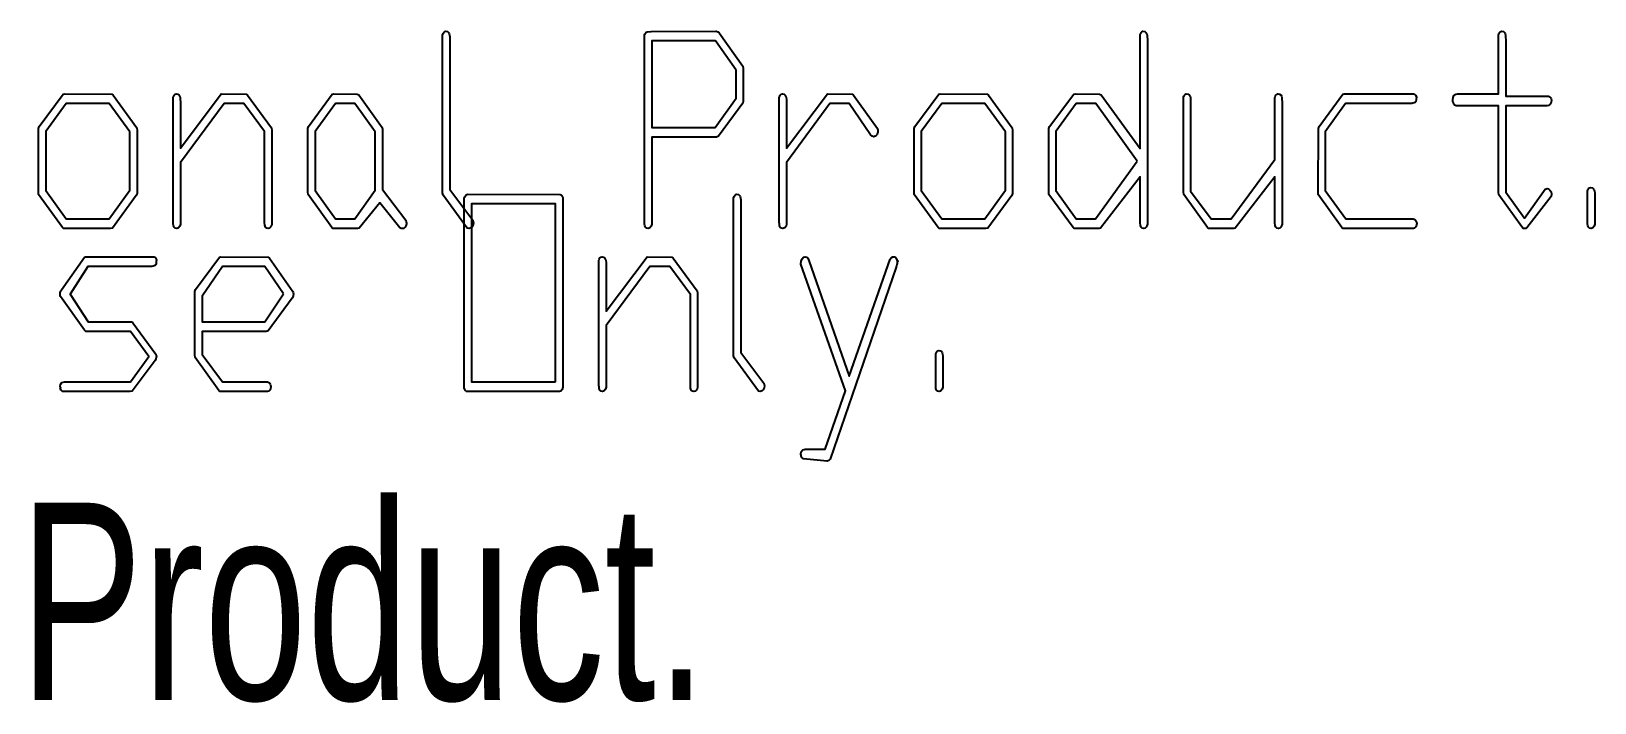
# Model space of a CAD drawing. Header units: inches. Extents: x -3.18 to 0.58, y 3.11 to 6.14.
# Drawn here: x -0.931 to 0.577, y 3.453 to 4.101 of the extents above; entities that cross this region are included whole.
import ezdxf

# ---------------------------------------------------------------- set-up
doc = ezdxf.new("R2010")
doc.units = ezdxf.units.IN
doc.header["$MEASUREMENT"] = 0
doc.styles.add('SLDTEXTSTYLE0', font='TXT', dxfattribs={"width": 0.7})

msp = doc.modelspace()

# ---------------------------------------------------------------- linework, layer by layer
at = {"color": 7, "linetype": 'Continuous', "flags": 128}
for points in [[(-0.5283, 4.0993), (-0.5279, 4.0984), (-0.5276, 4.097), (-0.5274, 4.0952), (-0.5273, 4.093), (-0.5273, 4.093), (-0.5273, 3.9479), (-0.5273, 3.9479), (-0.5051, 3.9184), (-0.5051, 3.9184), (-0.5047, 3.9171), (-0.5045, 3.9159), (-0.5045, 3.9159), (-0.5048, 3.9139), (-0.5056, 3.9121), (-0.5069, 3.9109), (-0.5087, 3.9104), (-0.5087, 3.9104), (-0.5104, 3.9107), (-0.5104, 3.9107), (-0.5337, 3.9427), (-0.5337, 3.9427), (-0.5343, 3.9448), (-0.5343, 3.9448), (-0.5343, 4.0971), (-0.5343, 4.0971), (-0.5338, 4.0985), (-0.5332, 4.0996), (-0.5324, 4.1003), (-0.5314, 4.1007), (-0.5314, 4.1007), (-0.5296, 4.1004), (-0.5283, 4.0993)], [(-0.2673, 4.0992), (-0.2445, 4.0672), (-0.2445, 4.0672), (-0.2442, 4.0649), (-0.2442, 4.0649), (-0.2442, 4.0332), (-0.2442, 4.0332), (-0.2446, 4.0314), (-0.2446, 4.0314), (-0.2682, 3.9994), (-0.2682, 3.9994), (-0.27, 3.9986), (-0.27, 3.9986), (-0.3324, 3.9986), (-0.3324, 3.9986), (-0.3324, 3.9147), (-0.3324, 3.9147), (-0.333, 3.9126), (-0.3342, 3.9109), (-0.3342, 3.9109), (-0.3348, 3.9106), (-0.3358, 3.9104), (-0.3358, 3.9104), (-0.3373, 3.9107), (-0.3384, 3.9116), (-0.3388, 3.9123), (-0.3391, 3.9133), (-0.3393, 3.9146), (-0.3393, 3.9161), (-0.3393, 3.9161), (-0.3393, 4.0968), (-0.3393, 4.0968), (-0.339, 4.098), (-0.3384, 4.099), (-0.3377, 4.0997), (-0.3369, 4.1002), (-0.3369, 4.1002), (-0.3329, 4.1005), (-0.3329, 4.1005), (-0.2704, 4.1007), (-0.2704, 4.1007), (-0.2686, 4.1003), (-0.2673, 4.0992)], [(-0.2511, 4.0631), (-0.271, 4.0914), (-0.271, 4.0914), (-0.3324, 4.0914), (-0.3324, 4.0914), (-0.3324, 4.0079), (-0.3324, 4.0079), (-0.2712, 4.0079), (-0.2712, 4.0079), (-0.2511, 4.0362), (-0.2511, 4.0362), (-0.2511, 4.0631)], [(0.1447, 4.0993), (0.1451, 4.0984), (0.1455, 4.097), (0.1456, 4.0952), (0.1457, 4.093), (0.1457, 4.093), (0.1457, 3.9146), (0.1457, 3.9146), (0.1453, 3.9128), (0.1446, 3.9115), (0.1436, 3.9107), (0.1422, 3.9104), (0.1422, 3.9104), (0.1408, 3.9108), (0.1397, 3.9117), (0.139, 3.9133), (0.1387, 3.9159), (0.1387, 3.9159), (0.1387, 3.9603), (0.1387, 3.9603), (0.1005, 3.9107), (0.1005, 3.9107), (0.0991, 3.9104), (0.0991, 3.9104), (0.0751, 3.9104), (0.0751, 3.9104), (0.074, 3.9114), (0.074, 3.9114), (0.0507, 3.9431), (0.0507, 3.9431), (0.0506, 3.9457), (0.0506, 3.9457), (0.0506, 4.0069), (0.0506, 4.0069), (0.0513, 4.0087), (0.0513, 4.0087), (0.0747, 4.0399), (0.0747, 4.0399), (0.0767, 4.0404), (0.0767, 4.0404), (0.0995, 4.0401), (0.0995, 4.0401), (0.101, 4.0393), (0.101, 4.0393), (0.1387, 3.9876), (0.1387, 3.9876), (0.1387, 4.0973), (0.1387, 4.0973), (0.1392, 4.0986), (0.1398, 4.0996), (0.1405, 4.1003), (0.1413, 4.1007), (0.1413, 4.1007), (0.1433, 4.1004), (0.1447, 4.0993)], [(0.4905, 4.0992), (0.4909, 4.0983), (0.4912, 4.0968), (0.4914, 4.095), (0.4915, 4.0926), (0.4915, 4.0926), (0.4915, 4.0381), (0.4915, 4.0381), (0.5329, 4.0381), (0.5329, 4.0381), (0.5339, 4.0375), (0.5347, 4.0367), (0.5352, 4.0356), (0.5355, 4.0342), (0.5355, 4.0342), (0.5352, 4.0323), (0.5344, 4.0305), (0.5336, 4.0297), (0.5326, 4.0292), (0.5313, 4.0289), (0.5296, 4.0288), (0.5296, 4.0288), (0.4915, 4.0288), (0.4915, 4.0288), (0.4915, 3.9453), (0.4915, 3.9453), (0.5095, 3.9204), (0.5095, 3.9204), (0.5296, 3.9482), (0.5296, 3.9482), (0.5305, 3.9488), (0.5315, 3.949), (0.5315, 3.949), (0.5329, 3.9486), (0.5342, 3.9475), (0.5352, 3.9458), (0.5355, 3.9436), (0.5355, 3.9436), (0.5352, 3.9412), (0.5352, 3.9412), (0.512, 3.9109), (0.512, 3.9109), (0.5112, 3.9105), (0.5099, 3.9104), (0.5099, 3.9104), (0.5084, 3.9104), (0.5084, 3.9104), (0.5071, 3.912), (0.5071, 3.912), (0.4847, 3.9429), (0.4847, 3.9429), (0.4845, 3.9455), (0.4845, 3.9455), (0.4845, 4.0288), (0.4845, 4.0288), (0.4437, 4.0288), (0.4437, 4.0288), (0.4429, 4.029), (0.4421, 4.0295), (0.4415, 4.0303), (0.441, 4.0315), (0.441, 4.0315), (0.4406, 4.0331), (0.4404, 4.0346), (0.4404, 4.0346), (0.4407, 4.0367), (0.4415, 4.0386), (0.4422, 4.0394), (0.4434, 4.04), (0.4449, 4.0403), (0.4469, 4.0404), (0.4469, 4.0404), (0.4845, 4.0404), (0.4845, 4.0404), (0.4845, 4.0971), (0.4845, 4.0971), (0.4849, 4.0985), (0.4855, 4.0996), (0.4862, 4.1003), (0.4873, 4.1007), (0.4873, 4.1007), (0.4892, 4.1004), (0.4905, 4.0992)], [(-0.8522, 4.0391), (-0.8294, 4.0075), (-0.8294, 4.0075), (-0.829, 4.0051), (-0.829, 4.0051), (-0.829, 3.9442), (-0.829, 3.9442), (-0.8298, 3.9421), (-0.8298, 3.9421), (-0.8529, 3.9107), (-0.8529, 3.9107), (-0.8548, 3.9104), (-0.8548, 3.9104), (-0.8999, 3.9104), (-0.8999, 3.9104), (-0.901, 3.9114), (-0.901, 3.9114), (-0.924, 3.9431), (-0.924, 3.9431), (-0.9242, 3.9457), (-0.9242, 3.9457), (-0.9242, 4.0069), (-0.9242, 4.0069), (-0.9234, 4.0087), (-0.9234, 4.0087), (-0.9002, 4.0399), (-0.9002, 4.0399), (-0.8991, 4.0404), (-0.8991, 4.0404), (-0.8535, 4.0401), (-0.8535, 4.0401), (-0.8522, 4.0391)], [(-0.836, 4.0038), (-0.8558, 4.0311), (-0.8558, 4.0311), (-0.8973, 4.0311), (-0.8973, 4.0311), (-0.9172, 4.0041), (-0.9172, 4.0041), (-0.9172, 3.947), (-0.9172, 3.947), (-0.8973, 3.9197), (-0.8973, 3.9197), (-0.8558, 3.9197), (-0.8558, 3.9197), (-0.836, 3.9473), (-0.836, 3.9473), (-0.836, 4.0038)], [(-0.7225, 4.0391), (-0.6994, 4.0075), (-0.6994, 4.0075), (-0.699, 4.0051), (-0.699, 4.0051), (-0.699, 3.9146), (-0.699, 3.9146), (-0.6994, 3.9128), (-0.7002, 3.9115), (-0.7012, 3.9107), (-0.7025, 3.9104), (-0.7025, 3.9104), (-0.7039, 3.9108), (-0.705, 3.9117), (-0.7057, 3.9135), (-0.706, 3.9162), (-0.706, 3.9162), (-0.706, 4.004), (-0.706, 4.004), (-0.7259, 4.0311), (-0.7259, 4.0311), (-0.745, 4.0311), (-0.745, 4.0311), (-0.7872, 3.974), (-0.7872, 3.974), (-0.7872, 3.9146), (-0.7872, 3.9146), (-0.7878, 3.9126), (-0.789, 3.9109), (-0.789, 3.9109), (-0.7897, 3.9106), (-0.7907, 3.9104), (-0.7907, 3.9104), (-0.7922, 3.9107), (-0.7933, 3.9116), (-0.7937, 3.9123), (-0.794, 3.9133), (-0.7941, 3.9146), (-0.7942, 3.9161), (-0.7942, 3.9161), (-0.7942, 4.0368), (-0.7942, 4.0368), (-0.7938, 4.0382), (-0.7932, 4.0392), (-0.7923, 4.04), (-0.7912, 4.0404), (-0.7912, 4.0404), (-0.7897, 4.0401), (-0.7884, 4.039), (-0.7879, 4.0382), (-0.7875, 4.0368), (-0.7873, 4.035), (-0.7872, 4.0327), (-0.7872, 4.0327), (-0.7872, 3.9878), (-0.7872, 3.9878), (-0.7478, 4.0404), (-0.7478, 4.0404), (-0.7238, 4.0401), (-0.7238, 4.0401), (-0.7225, 4.0391)], [(-0.6152, 4.0394), (-0.5927, 4.0077), (-0.5927, 4.0077), (-0.5923, 4.0062), (-0.5923, 4.0062), (-0.5923, 3.948), (-0.5923, 3.948), (-0.5697, 3.9184), (-0.5697, 3.9184), (-0.5693, 3.9166), (-0.5692, 3.9156), (-0.5692, 3.9156), (-0.5692, 3.9147), (-0.5693, 3.914), (-0.5693, 3.914), (-0.5698, 3.9128), (-0.5703, 3.9117), (-0.571, 3.9109), (-0.5718, 3.9104), (-0.5718, 3.9104), (-0.5731, 3.9105), (-0.5741, 3.9105), (-0.5748, 3.9107), (-0.5754, 3.9109), (-0.5754, 3.9109), (-0.5949, 3.9352), (-0.5949, 3.9352), (-0.6149, 3.9106), (-0.6149, 3.9106), (-0.6162, 3.9104), (-0.6162, 3.9104), (-0.6399, 3.9104), (-0.6399, 3.9104), (-0.6411, 3.9114), (-0.6411, 3.9114), (-0.664, 3.9431), (-0.664, 3.9431), (-0.6642, 3.9457), (-0.6642, 3.9457), (-0.6642, 4.0069), (-0.6642, 4.0069), (-0.6635, 4.0087), (-0.6635, 4.0087), (-0.6407, 4.0399), (-0.6407, 4.0399), (-0.6396, 4.0404), (-0.6396, 4.0404), (-0.6167, 4.0401), (-0.6167, 4.0401), (-0.6152, 4.0394)], [(-0.5992, 4.0038), (-0.6188, 4.0311), (-0.6188, 4.0311), (-0.6377, 4.0311), (-0.6377, 4.0311), (-0.6573, 4.0041), (-0.6573, 4.0041), (-0.6573, 3.947), (-0.6573, 3.947), (-0.6377, 3.9197), (-0.6377, 3.9197), (-0.6188, 3.9197), (-0.6188, 3.9197), (-0.5992, 3.9473), (-0.5992, 3.9473), (-0.5992, 4.0038)], [(-0.1377, 4.0391), (-0.1147, 4.0068), (-0.1147, 4.0068), (-0.1144, 4.0054), (-0.1143, 4.0045), (-0.1143, 4.0045), (-0.1143, 4.0033), (-0.1145, 4.0026), (-0.1145, 4.0026), (-0.1151, 4.0012), (-0.1158, 4.0001), (-0.1169, 3.9994), (-0.1181, 3.9989), (-0.1181, 3.9989), (-0.1198, 3.9995), (-0.1213, 4.0009), (-0.1213, 4.0009), (-0.1419, 4.0311), (-0.1419, 4.0311), (-0.1607, 4.0311), (-0.1607, 4.0311), (-0.2024, 3.974), (-0.2024, 3.974), (-0.2024, 3.9146), (-0.2024, 3.9146), (-0.2029, 3.9126), (-0.2042, 3.9109), (-0.2042, 3.9109), (-0.2049, 3.9106), (-0.2059, 3.9104), (-0.2059, 3.9104), (-0.2074, 3.9107), (-0.2085, 3.9116), (-0.2089, 3.9123), (-0.2091, 3.9133), (-0.2093, 3.9146), (-0.2094, 3.9161), (-0.2094, 3.9161), (-0.2094, 4.0368), (-0.2094, 4.0368), (-0.209, 4.0382), (-0.2084, 4.0392), (-0.2075, 4.04), (-0.2064, 4.0404), (-0.2064, 4.0404), (-0.2048, 4.0401), (-0.2036, 4.039), (-0.2031, 4.0382), (-0.2027, 4.0368), (-0.2025, 4.035), (-0.2024, 4.0327), (-0.2024, 4.0327), (-0.2024, 3.9878), (-0.2024, 3.9878), (-0.163, 4.0404), (-0.163, 4.0404), (-0.139, 4.0401), (-0.139, 4.0401), (-0.1377, 4.0391)], [(-0.0074, 4.0391), (0.0154, 4.0075), (0.0154, 4.0075), (0.0157, 4.0051), (0.0157, 4.0051), (0.0157, 3.9442), (0.0157, 3.9442), (0.015, 3.9421), (0.015, 3.9421), (-0.0082, 3.9107), (-0.0082, 3.9107), (-0.0101, 3.9104), (-0.0101, 3.9104), (-0.0551, 3.9104), (-0.0551, 3.9104), (-0.0562, 3.9114), (-0.0562, 3.9114), (-0.0792, 3.9431), (-0.0792, 3.9431), (-0.0794, 3.9457), (-0.0794, 3.9457), (-0.0794, 4.0069), (-0.0794, 4.0069), (-0.0786, 4.0087), (-0.0786, 4.0087), (-0.0555, 4.0399), (-0.0555, 4.0399), (-0.0543, 4.0404), (-0.0543, 4.0404), (-0.0087, 4.0401), (-0.0087, 4.0401), (-0.0074, 4.0391)], [(0.0088, 4.0038), (-0.0111, 4.0311), (-0.0111, 4.0311), (-0.0526, 4.0311), (-0.0526, 4.0311), (-0.0724, 4.0041), (-0.0724, 4.0041), (-0.0724, 3.947), (-0.0724, 3.947), (-0.0526, 3.9197), (-0.0526, 3.9197), (-0.0111, 3.9197), (-0.0111, 3.9197), (0.0088, 3.9473), (0.0088, 3.9473), (0.0088, 4.0038)], [(0.1358, 3.9754), (0.096, 4.0311), (0.096, 4.0311), (0.0771, 4.0311), (0.0771, 4.0311), (0.0575, 4.0041), (0.0575, 4.0041), (0.0575, 3.947), (0.0575, 3.947), (0.0771, 3.9197), (0.0771, 3.9197), (0.0958, 3.9197), (0.0958, 3.9197), (0.1358, 3.9754)], [(0.1864, 4.0389), (0.1869, 4.038), (0.1872, 4.0367), (0.1874, 4.0348), (0.1875, 4.0326), (0.1875, 4.0326), (0.1875, 3.9465), (0.1875, 3.9465), (0.2073, 3.9197), (0.2073, 3.9197), (0.2265, 3.9197), (0.2265, 3.9197), (0.2687, 3.977), (0.2687, 3.977), (0.2687, 4.0365), (0.2687, 4.0365), (0.2691, 4.0378), (0.2697, 4.0389), (0.2705, 4.0397), (0.2715, 4.0404), (0.2715, 4.0404), (0.2731, 4.0401), (0.2747, 4.0391), (0.2747, 4.0391), (0.2751, 4.0381), (0.2754, 4.0367), (0.2756, 4.0349), (0.2757, 4.0327), (0.2757, 4.0327), (0.2757, 3.9146), (0.2757, 3.9146), (0.2753, 3.9128), (0.2745, 3.9115), (0.2735, 3.9107), (0.2722, 3.9104), (0.2722, 3.9104), (0.2708, 3.9108), (0.2697, 3.9117), (0.269, 3.9133), (0.2687, 3.9159), (0.2687, 3.9159), (0.2687, 3.9603), (0.2687, 3.9603), (0.2304, 3.9107), (0.2304, 3.9107), (0.2291, 3.9104), (0.2291, 3.9104), (0.2051, 3.9104), (0.2051, 3.9104), (0.2039, 3.9114), (0.2039, 3.9114), (0.1809, 3.9431), (0.1809, 3.9431), (0.1805, 3.9457), (0.1805, 3.9457), (0.1805, 4.0371), (0.1805, 4.0371), (0.1809, 4.0381), (0.1815, 4.039), (0.1822, 4.0398), (0.1832, 4.0404), (0.1832, 4.0404), (0.185, 4.04), (0.1864, 4.0389)], [(0.4031, 4.0402), (0.4045, 4.0392), (0.4053, 4.0375), (0.4053, 4.0375), (0.4052, 4.0348), (0.4048, 4.0329), (0.4048, 4.0329), (0.404, 4.0321), (0.4031, 4.0315), (0.402, 4.0312), (0.4008, 4.0311), (0.4008, 4.0311), (0.337, 4.0311), (0.337, 4.0311), (0.3174, 4.0038), (0.3174, 4.0038), (0.3174, 3.947), (0.3174, 3.947), (0.3371, 3.9197), (0.3371, 3.9197), (0.4023, 3.9197), (0.4023, 3.9197), (0.4032, 3.9195), (0.4039, 3.919), (0.4045, 3.9183), (0.405, 3.9173), (0.405, 3.9173), (0.4054, 3.9162), (0.4056, 3.9151), (0.4056, 3.9151), (0.4053, 3.9135), (0.4047, 3.912), (0.4041, 3.9113), (0.4034, 3.9108), (0.4024, 3.9105), (0.4012, 3.9104), (0.4012, 3.9104), (0.3346, 3.9104), (0.3346, 3.9104), (0.3335, 3.9114), (0.3335, 3.9114), (0.3105, 3.9431), (0.3105, 3.9431), (0.3105, 3.9457), (0.3105, 3.9457), (0.3107, 4.0069), (0.3107, 4.0069), (0.3114, 4.0087), (0.3114, 4.0087), (0.3344, 4.0399), (0.3344, 4.0399), (0.3355, 4.0404), (0.3355, 4.0404), (0.4031, 4.0402)], [(-0.4207, 3.9432), (-0.4198, 3.9428), (-0.4191, 3.9421), (-0.4186, 3.9412), (-0.4182, 3.94), (-0.4182, 3.94), (-0.4182, 3.9357), (-0.4182, 3.9357), (-0.4182, 3.7573), (-0.4182, 3.7573), (-0.4189, 3.755), (-0.4203, 3.7534), (-0.4203, 3.7534), (-0.4216, 3.7531), (-0.4216, 3.7531), (-0.5109, 3.7531), (-0.5109, 3.7531), (-0.5125, 3.7545), (-0.5134, 3.7565), (-0.5134, 3.7565), (-0.5134, 3.7616), (-0.5134, 3.7616), (-0.5134, 3.9398), (-0.5134, 3.9398), (-0.5129, 3.941), (-0.5123, 3.942), (-0.5114, 3.9428), (-0.5102, 3.9434), (-0.5102, 3.9434), (-0.4207, 3.9432)], [(-0.2475, 3.942), (-0.2471, 3.9411), (-0.2468, 3.9397), (-0.2466, 3.9379), (-0.2465, 3.9357), (-0.2465, 3.9357), (-0.2465, 3.7906), (-0.2465, 3.7906), (-0.2243, 3.7611), (-0.2243, 3.7611), (-0.2239, 3.7598), (-0.2237, 3.7586), (-0.2237, 3.7586), (-0.224, 3.7566), (-0.2248, 3.7548), (-0.226, 3.7536), (-0.2279, 3.7531), (-0.2279, 3.7531), (-0.2296, 3.7534), (-0.2296, 3.7534), (-0.2529, 3.7854), (-0.2529, 3.7854), (-0.2535, 3.7875), (-0.2535, 3.7875), (-0.2535, 3.9398), (-0.2535, 3.9398), (-0.253, 3.9412), (-0.2524, 3.9423), (-0.2516, 3.943), (-0.2506, 3.9434), (-0.2506, 3.9434), (-0.2488, 3.9431), (-0.2475, 3.942)], [(0.5763, 3.9485), (0.5768, 3.9476), (0.5771, 3.9463), (0.5773, 3.9445), (0.5774, 3.9423), (0.5774, 3.9423), (0.5774, 3.9145), (0.5774, 3.9145), (0.5768, 3.9126), (0.5755, 3.9109), (0.5755, 3.9109), (0.5749, 3.9106), (0.5739, 3.9104), (0.5739, 3.9104), (0.5724, 3.9107), (0.5713, 3.9116), (0.5709, 3.9122), (0.5706, 3.9132), (0.5705, 3.9145), (0.5704, 3.9159), (0.5704, 3.9159), (0.5704, 3.9464), (0.5704, 3.9464), (0.5708, 3.9479), (0.5715, 3.949), (0.5723, 3.9497), (0.5734, 3.9499), (0.5734, 3.9499), (0.5751, 3.9496), (0.5763, 3.9485)], [(-0.4252, 3.7624), (-0.4252, 3.9341), (-0.4252, 3.9341), (-0.5064, 3.9341), (-0.5064, 3.9341), (-0.5064, 3.7624), (-0.5064, 3.7624), (-0.4252, 3.7624)], [(-0.8125, 3.8829), (-0.8113, 3.8819), (-0.8104, 3.8802), (-0.8104, 3.8802), (-0.8105, 3.8786), (-0.8106, 3.8773), (-0.8107, 3.8763), (-0.811, 3.8756), (-0.811, 3.8756), (-0.8116, 3.8748), (-0.8124, 3.8742), (-0.8134, 3.8739), (-0.8147, 3.8738), (-0.8147, 3.8738), (-0.8764, 3.8738), (-0.8764, 3.8738), (-0.8937, 3.8471), (-0.8937, 3.8471), (-0.8763, 3.8204), (-0.8763, 3.8204), (-0.8343, 3.8204), (-0.8343, 3.8204), (-0.833, 3.8194), (-0.833, 3.8194), (-0.8108, 3.7891), (-0.8108, 3.7891), (-0.8105, 3.7878), (-0.8104, 3.7867), (-0.8104, 3.7867), (-0.8105, 3.7859), (-0.8108, 3.7847), (-0.8108, 3.7847), (-0.8117, 3.783), (-0.8117, 3.783), (-0.8338, 3.7534), (-0.8338, 3.7534), (-0.8357, 3.7531), (-0.8357, 3.7531), (-0.9011, 3.7531), (-0.9011, 3.7531), (-0.9024, 3.7542), (-0.9033, 3.756), (-0.9033, 3.756), (-0.9028, 3.7564), (-0.9026, 3.7569), (-0.9028, 3.7573), (-0.9033, 3.7578), (-0.9033, 3.7578), (-0.903, 3.7599), (-0.9021, 3.7613), (-0.9015, 3.7618), (-0.9004, 3.7621), (-0.8992, 3.7623), (-0.8976, 3.7624), (-0.8976, 3.7624), (-0.8355, 3.7624), (-0.8355, 3.7624), (-0.8178, 3.7869), (-0.8178, 3.7869), (-0.8355, 3.8111), (-0.8355, 3.8111), (-0.8786, 3.8111), (-0.8786, 3.8111), (-0.8799, 3.8122), (-0.8799, 3.8122), (-0.9029, 3.8448), (-0.9029, 3.8448), (-0.9032, 3.8458), (-0.9033, 3.8474), (-0.9033, 3.8474), (-0.9032, 3.8485), (-0.9031, 3.8492), (-0.9031, 3.8492), (-0.902, 3.8511), (-0.902, 3.8511), (-0.8798, 3.8826), (-0.8798, 3.8826), (-0.8787, 3.8831), (-0.8787, 3.8831), (-0.8125, 3.8829)], [(-0.7014, 3.8818), (-0.6786, 3.8495), (-0.6786, 3.8495), (-0.6783, 3.8486), (-0.6782, 3.8471), (-0.6782, 3.8471), (-0.6783, 3.8458), (-0.6784, 3.845), (-0.6784, 3.845), (-0.6794, 3.8432), (-0.6794, 3.8432), (-0.7026, 3.8116), (-0.7026, 3.8116), (-0.7045, 3.8111), (-0.7045, 3.8111), (-0.7663, 3.8111), (-0.7663, 3.8111), (-0.7663, 3.7889), (-0.7663, 3.7889), (-0.7467, 3.7624), (-0.7467, 3.7624), (-0.7031, 3.7624), (-0.7031, 3.7624), (-0.7014, 3.7614), (-0.7006, 3.7601), (-0.7002, 3.7588), (-0.7001, 3.7578), (-0.7001, 3.7578), (-0.7003, 3.7557), (-0.7009, 3.7543), (-0.7018, 3.7534), (-0.7031, 3.7531), (-0.7031, 3.7531), (-0.749, 3.7531), (-0.749, 3.7531), (-0.7502, 3.7541), (-0.7502, 3.7541), (-0.7731, 3.7858), (-0.7731, 3.7858), (-0.7733, 3.7884), (-0.7733, 3.7884), (-0.7733, 3.8496), (-0.7733, 3.8496), (-0.7725, 3.8514), (-0.7725, 3.8514), (-0.7494, 3.8826), (-0.7494, 3.8826), (-0.7482, 3.8831), (-0.7482, 3.8831), (-0.7027, 3.8828), (-0.7027, 3.8828), (-0.7014, 3.8818)], [(-0.3117, 3.8818), (-0.2887, 3.8502), (-0.2887, 3.8502), (-0.2883, 3.8478), (-0.2883, 3.8478), (-0.2883, 3.7573), (-0.2883, 3.7573), (-0.2887, 3.7554), (-0.2894, 3.7542), (-0.2904, 3.7534), (-0.2918, 3.7531), (-0.2918, 3.7531), (-0.2931, 3.7534), (-0.2943, 3.7544), (-0.295, 3.7562), (-0.2952, 3.7588), (-0.2952, 3.7588), (-0.2952, 3.8467), (-0.2952, 3.8467), (-0.3151, 3.8738), (-0.3151, 3.8738), (-0.3342, 3.8738), (-0.3342, 3.8738), (-0.3765, 3.8167), (-0.3765, 3.8167), (-0.3765, 3.7573), (-0.3765, 3.7573), (-0.377, 3.7553), (-0.3783, 3.7536), (-0.3783, 3.7536), (-0.3789, 3.7533), (-0.3799, 3.7531), (-0.3799, 3.7531), (-0.3814, 3.7534), (-0.3825, 3.7543), (-0.3829, 3.755), (-0.3832, 3.756), (-0.3833, 3.7573), (-0.3834, 3.7588), (-0.3834, 3.7588), (-0.3834, 3.8795), (-0.3834, 3.8795), (-0.3831, 3.8809), (-0.3824, 3.8819), (-0.3816, 3.8827), (-0.3804, 3.8831), (-0.3804, 3.8831), (-0.3789, 3.8828), (-0.3776, 3.8817), (-0.3771, 3.8809), (-0.3767, 3.8795), (-0.3765, 3.8777), (-0.3765, 3.8754), (-0.3765, 3.8754), (-0.3765, 3.8305), (-0.3765, 3.8305), (-0.337, 3.8831), (-0.337, 3.8831), (-0.313, 3.8828), (-0.313, 3.8828), (-0.3117, 3.8818)], [(-0.182, 3.8818), (-0.1809, 3.8794), (-0.1809, 3.8794), (-0.1419, 3.7679), (-0.1419, 3.7679), (-0.1025, 3.8807), (-0.1025, 3.8807), (-0.1013, 3.8822), (-0.0997, 3.8831), (-0.0997, 3.8831), (-0.0983, 3.8829), (-0.0971, 3.8821), (-0.0962, 3.881), (-0.0957, 3.8793), (-0.0957, 3.8793), (-0.095, 3.8792), (-0.0948, 3.8789), (-0.095, 3.8786), (-0.0957, 3.8783), (-0.0957, 3.8783), (-0.0957, 3.8778), (-0.0957, 3.8775), (-0.0957, 3.8775), (-0.0957, 3.8767), (-0.0959, 3.8756), (-0.0963, 3.8744), (-0.0967, 3.8729), (-0.0967, 3.8729), (-0.1603, 3.6877), (-0.1603, 3.6877), (-0.1615, 3.6866), (-0.1631, 3.6858), (-0.1631, 3.6858), (-0.1861, 3.6881), (-0.1861, 3.6881), (-0.1875, 3.6892), (-0.1883, 3.6908), (-0.1883, 3.6908), (-0.1884, 3.6915), (-0.1885, 3.6926), (-0.1885, 3.6926), (-0.1882, 3.6947), (-0.1873, 3.6962), (-0.1866, 3.6967), (-0.1855, 3.6971), (-0.1843, 3.6973), (-0.1828, 3.6974), (-0.1828, 3.6974), (-0.1651, 3.6974), (-0.1651, 3.6974), (-0.1454, 3.7536), (-0.1454, 3.7536), (-0.1885, 3.8761), (-0.1885, 3.8761), (-0.1882, 3.879), (-0.1874, 3.8812), (-0.1861, 3.8826), (-0.1844, 3.8831), (-0.1844, 3.8831), (-0.1833, 3.8828), (-0.182, 3.8818)], [(-0.6878, 3.8473), (-0.7057, 3.8738), (-0.7057, 3.8738), (-0.7467, 3.8738), (-0.7467, 3.8738), (-0.7663, 3.845), (-0.7663, 3.845), (-0.7663, 3.8204), (-0.7663, 3.8204), (-0.7059, 3.8204), (-0.7059, 3.8204), (-0.6878, 3.8473)], [(-0.0526, 3.7912), (-0.0521, 3.7903), (-0.0518, 3.789), (-0.0516, 3.7872), (-0.0516, 3.785), (-0.0516, 3.785), (-0.0516, 3.7571), (-0.0516, 3.7571), (-0.0521, 3.7553), (-0.0534, 3.7536), (-0.0534, 3.7536), (-0.054, 3.7533), (-0.055, 3.7531), (-0.055, 3.7531), (-0.0565, 3.7534), (-0.0576, 3.7542), (-0.058, 3.7549), (-0.0583, 3.7559), (-0.0584, 3.7571), (-0.0585, 3.7586), (-0.0585, 3.7586), (-0.0585, 3.7891), (-0.0585, 3.7891), (-0.0581, 3.7906), (-0.0574, 3.7917), (-0.0566, 3.7924), (-0.0555, 3.7926), (-0.0555, 3.7926), (-0.0538, 3.7922), (-0.0526, 3.7912)]]:
    msp.add_lwpolyline(points, dxfattribs=at)

# ---------------------------------------------------------------- texts
at = {"color": 7, "linetype": 'Continuous', "insert": (-3.1799, 3.6457), "char_height": 0.1903, "attachment_point": 1, "style": 'SLDTEXTSTYLE0'}
msp.add_mtext('SOLIDWORKS Educational Product.', dxfattribs=at)

doc.saveas('drawing.dxf')
